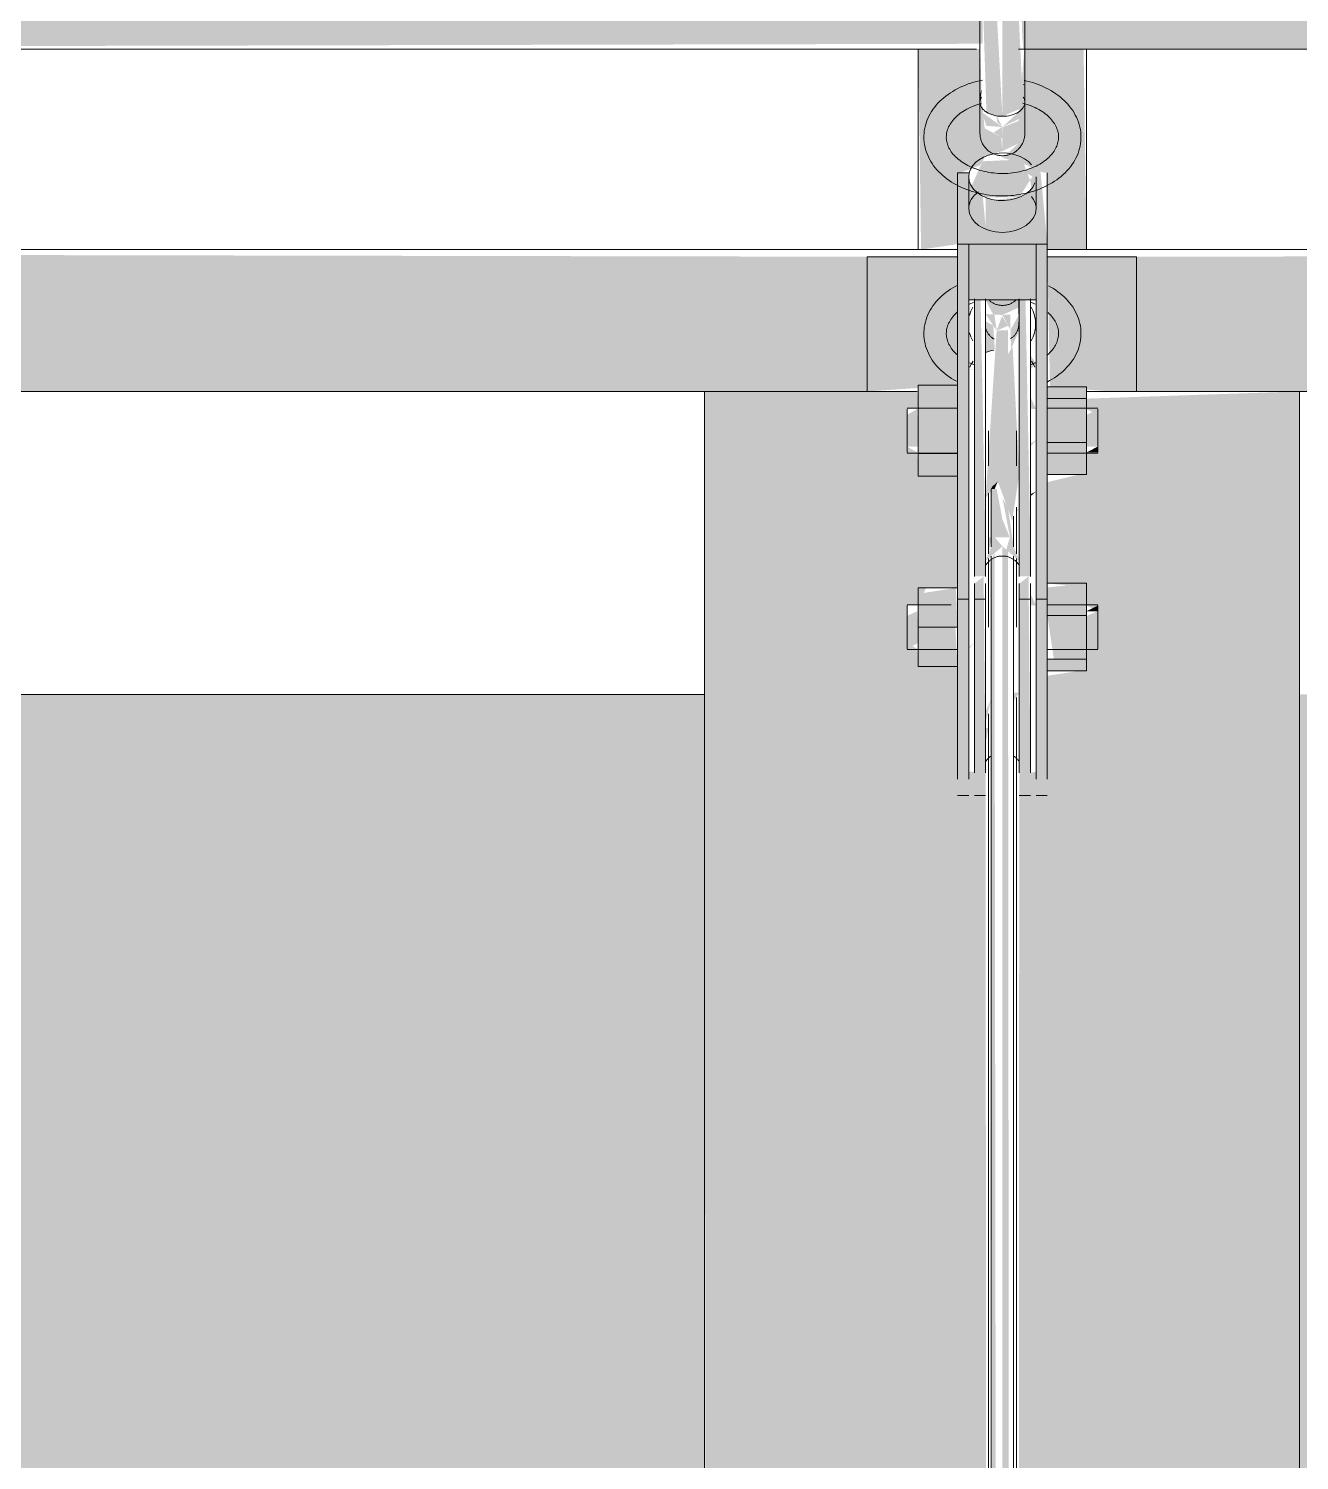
# Model space of a CAD drawing. Header units: inches. Extents: x -54880 to -186, y -132 to 853.
# Drawn here: x -25633.02 to -25618.86, y 269.47 to 285.42 of the extents above; entities that cross this region are included whole.
import ezdxf

# ---------------------------------------------------------------- set-up
doc = ezdxf.new("R2010")
doc.units = ezdxf.units.IN
doc.header["$MEASUREMENT"] = 0
doc.layers.add('M-HVAC-DUCT', color=70, linetype='Continuous', lineweight=9)
doc.layers.add('Q-SPCQ', color=91, linetype='Continuous', lineweight=9)

# ---------------------------------------------------------------- blocks, each defined once
blk = doc.blocks.new('Basketball_Backstop-Performance_Sports_Systems-3103-Ceiling_Hung - 27_-0_ to 27_-11 7_8_-652462-Section 13')
at = {"layer": 'Q-SPCQ'}
h = blk.add_hatch(color=256, dxfattribs=at)
h.paths.add_polyline_path([(-25596.346, 286.937), (-25596.169, 286.696), (-25596.044, 286.937), (-25596.294, 286.937)], flags=0)
h.paths.add_polyline_path([(-25622.044, 286.937), (-25622.169, 286.937), (-25622.104, 286.768)], flags=0)
h.paths.add_polyline_path([(-25647.952, 286.937), (-25647.992, 286.937), (-25647.992, 286.849)], flags=0)
h.paths.add_polyline_path([(-25622.385, 285.674), (-25622.419, 286.937), (-25647.952, 286.937), (-25647.934, 285.187), (-25622.391, 285.247), (-25622.386, 285.644)], flags=0)
h.paths.add_polyline_path([(-25621.992, 285.644), (-25622.169, 286.042), (-25622.346, 285.644), (-25622.072, 285.613), (-25622.044, 285.62)], flags=0)
h.paths.add_polyline_path([(-25603.677, 285.187), (-25596.353, 285.247), (-25596.379, 286.062), (-25596.41, 286.937), (-25622.044, 286.937), (-25621.966, 285.883), (-25621.948, 285.335), (-25621.937, 285.187), (-25612.317, 285.187)], flags=0)
h.paths.add_polyline_path([(-25592.169, 285.187), (-25592.169, 286.937), (-25595.952, 286.909), (-25595.934, 285.187), (-25595.037, 285.187)], flags=0)
h.paths.add_polyline_path([(-25648.346, 286.937), (-25648.164, 286.702), (-25648.044, 286.937), (-25648.294, 286.937)], flags=0)
h.paths.add_polyline_path([(-25648.404, 285.187), (-25648.353, 285.258), (-25648.38, 286.089), (-25648.41, 286.937), (-25652.169, 286.937), (-25652.169, 285.187)], flags=0)
h.paths.add_polyline_path([(-25622.169, 286.446), (-25622.294, 286.937), (-25622.385, 286.937), (-25622.186, 286.485)], flags=0)
for points in [[(-25622.169, 284.439), (-25622.233, 285.605), (-25622.385, 285.674), (-25622.347, 284.486), (-25622.266, 284.452)], [(-25622.169, 284.439), (-25621.937, 284.537), (-25621.992, 285.644), (-25622.169, 285.6), (-25622.169, 285.053)], [(-25621.231, 282.955), (-25621.265, 285.187), (-25621.925, 285.187), (-25621.99, 284.387), (-25622.169, 284.316), (-25622.169, 284.2), (-25621.932, 284.275), (-25621.99, 284.136), (-25622.169, 283.978), (-25621.893, 283.895), (-25621.844, 283.861), (-25621.706, 283.81), (-25621.669, 283.81), (-25621.669, 282.955), (-25621.232, 282.955)], [(-25621.94, 284.781), (-25621.923, 284.796), (-25621.94, 284.796)], [(-25622.415, 284.623), (-25622.398, 284.743), (-25622.415, 284.69)], [(-25621.844, 283.015), (-25621.669, 283.015), (-25621.743, 283.81), (-25621.833, 283.768), (-25621.862, 283.728), (-25621.844, 283.633), (-25621.981, 283.536), (-25621.981, 283.183), (-25622.266, 283.156), (-25622.356, 283.213), (-25622.39, 283.567), (-25622.531, 283.697), (-25622.544, 283.81), (-25622.669, 283.81), (-25622.669, 283.015), (-25621.981, 283.015)], [(-25622.169, 283.147), (-25621.981, 283.183), (-25621.981, 283.536), (-25622.266, 283.51), (-25622.356, 283.536), (-25622.356, 283.183), (-25622.266, 283.156)], [(-25622.669, 280.229), (-25622.544, 280.229), (-25622.544, 283.015), (-25622.669, 283.015), (-25622.669, 280.364)], [(-25621.794, 282.396), (-25621.794, 283.015), (-25622.544, 283.015), (-25622.544, 282.396)], [(-25621.669, 280.229), (-25621.669, 283.015), (-25621.794, 283.015), (-25621.794, 280.229)], [(-25622.481, 279.612), (-25622.356, 279.612), (-25622.412, 282.396), (-25622.481, 282.396), (-25622.481, 280)], [(-25621.856, 279.612), (-25621.912, 282.396), (-25621.981, 282.396), (-25621.981, 279.612)], [(-25623.106, 281.19), (-25622.669, 281.19), (-25622.669, 281.443), (-25623.106, 281.443)], [(-25621.231, 281.295), (-25621.231, 281.425), (-25621.669, 281.425), (-25621.669, 281.295)], [(-25621.669, 280.807), (-25621.231, 280.807), (-25621.231, 281.295), (-25621.669, 281.295)], [(-25623.106, 280.685), (-25622.669, 280.685), (-25622.669, 281.19), (-25623.106, 281.19)], [(-25621.669, 280.45), (-25621.231, 280.45), (-25621.231, 280.807), (-25621.669, 280.807)], [(-25623.106, 280.432), (-25622.669, 280.432), (-25622.669, 280.685), (-25623.106, 280.685)], [(-25621.106, 280.696), (-25621.106, 280.761), (-25621.231, 280.696)], [(-25622.255, 280.288), (-25622.221, 280.374), (-25622.285, 280.311), (-25622.298, 280.288)], [(-25622.544, 279.493), (-25622.544, 280.229), (-25622.669, 280.229), (-25622.669, 279.493)], [(-25621.856, 280.208), (-25621.794, 280.261), (-25621.856, 280.229)], [(-25621.669, 279.493), (-25621.669, 280.229), (-25621.794, 280.229), (-25621.794, 279.493)], [(-25622.481, 279.314), (-25622.356, 279.314), (-25622.356, 279.612), (-25622.481, 279.612)], [(-25621.981, 279.314), (-25621.856, 279.314), (-25621.856, 279.612), (-25621.981, 279.612)], [(-25622.669, 277.141), (-25622.544, 277.141), (-25622.544, 279.493), (-25622.669, 279.493), (-25622.669, 277.424)], [(-25621.794, 277.141), (-25621.669, 277.141), (-25621.669, 279.493), (-25621.794, 279.493), (-25621.794, 277.424)], [(-25622.356, 277.126), (-25622.378, 279.314), (-25622.481, 279.235), (-25622.481, 277.126)], [(-25621.856, 277.126), (-25621.878, 279.314), (-25621.981, 279.235), (-25621.981, 277.126)], [(-25621.669, 278.881), (-25621.231, 278.881), (-25621.231, 279.238), (-25621.669, 279.192), (-25621.669, 279.121)], [(-25622.669, 278.75), (-25622.687, 279.187), (-25623.106, 279.121), (-25623.106, 278.75)], [(-25621.106, 278.927), (-25621.106, 278.991), (-25621.231, 278.927)], [(-25622.669, 278.312), (-25622.693, 278.75), (-25623.106, 278.75), (-25623.106, 278.312)], [(-25622.044, 278.68), (-25622.018, 278.732), (-25622.044, 278.681)], [(-25621.231, 278.393), (-25621.231, 278.881), (-25621.669, 278.881), (-25621.596, 278.393)], [(-25621.669, 278.262), (-25621.231, 278.262), (-25621.231, 278.393), (-25621.669, 278.393)]]:
    blk.add_hatch(color=256, dxfattribs=at).paths.add_polyline_path(points, flags=0)
h = blk.add_hatch(color=256, dxfattribs=at)
h.paths.add_polyline_path([(-25622.169, 284.32), (-25622.233, 284.448), (-25622.228, 284.376), (-25622.175, 284.326)], flags=0)
h.paths.add_polyline_path([(-25622.169, 284.2), (-25622.175, 284.32), (-25622.266, 284.258), (-25622.182, 284.208)], flags=0)
h.paths.add_polyline_path([(-25623.074, 282.955), (-25622.669, 283.015), (-25622.638, 283.81), (-25622.415, 283.896), (-25622.356, 283.996), (-25622.169, 284.052), (-25622.182, 284.198), (-25622.356, 284.198), (-25622.399, 284.623), (-25622.416, 285.187), (-25623.106, 285.187), (-25623.075, 282.955)], flags=0)
h = blk.add_hatch(color=256, dxfattribs=at)
h.paths.add_polyline_path([(-25622.347, 284.167), (-25622.169, 284.2), (-25622.393, 284.32)], flags=0)
h.paths.add_polyline_path([(-25622.169, 284.32), (-25622.4, 284.486), (-25622.347, 284.333), (-25622.266, 284.327)], flags=0)
h = blk.add_hatch(color=256, dxfattribs=at)
h.paths.add_polyline_path([(-25622.169, 284.052), (-25621.955, 284.153), (-25621.925, 284.316), (-25622.169, 284.2)], flags=0)
h.paths.add_polyline_path([(-25622.169, 284.32), (-25621.929, 284.439), (-25621.992, 284.485), (-25622.072, 284.41)], flags=0)
h = blk.add_hatch(color=256, dxfattribs=at)
h.paths.add_polyline_path([(-25621.981, 283.536), (-25621.862, 283.728), (-25621.948, 283.958), (-25622.39, 283.938), (-25622.507, 283.676), (-25622.356, 283.536)], flags=0)
h.paths.add_polyline_path([(-25622.337, 283.721), (-25622.356, 283.821), (-25622.169, 283.766)], flags=0)
h = blk.add_hatch(color=256, dxfattribs=at)
h.paths.add_polyline_path([(-25622.337, 283.721), (-25622.169, 283.766), (-25622.39, 283.831)], flags=0)
h.paths.add_polyline_path([(-25621.759, 283.728), (-25621.727, 283.895), (-25621.948, 283.831)], flags=0)
h = blk.add_hatch(color=256, dxfattribs=at)
h.paths.add_polyline_path([(-25618.861, 281.375), (-25574.174, 281.375), (-25574.174, 282.955), (-25620.674, 282.875), (-25620.674, 281.375), (-25618.974, 281.375)], flags=0)
h.paths.add_polyline_path([(-25670.174, 281.375), (-25668.826, 281.423), (-25668.46, 282.133), (-25667.843, 282.607), (-25667.321, 282.838), (-25667.034, 282.955), (-25670.174, 282.955), (-25670.174, 281.423)], flags=0)
h.paths.add_polyline_path([(-25623.674, 281.375), (-25623.674, 282.875), (-25664.167, 282.955), (-25664.812, 281.375), (-25623.83, 281.375)], flags=0)
h.paths.add_polyline_path([(-25622.079, 282.059), (-25622.072, 281.848), (-25621.981, 282.059), (-25621.981, 282.237), (-25622.077, 282.064)], flags=0)
h.paths.add_polyline_path([(-25622.233, 282.052), (-25622.105, 282.107), (-25622.174, 282.212), (-25622.23, 282.059)], flags=0)
h.paths.add_polyline_path([(-25622.356, 281.808), (-25622.254, 281.844), (-25622.271, 282.109), (-25622.356, 282.157), (-25622.356, 281.835)], flags=0)
h.paths.add_polyline_path([(-25621.856, 281.928), (-25621.799, 282.125), (-25621.856, 281.937)], flags=0)
h.paths.add_polyline_path([(-25622.169, 282.226), (-25621.981, 282.312), (-25621.986, 282.396), (-25622.356, 282.39), (-25622.271, 282.232), (-25622.174, 282.227)], flags=0)
h = blk.add_hatch(color=256, dxfattribs=at)
h.paths.add_polyline_path([(-25623.674, 281.375), (-25622.669, 281.443), (-25622.669, 282.875), (-25623.674, 282.875), (-25623.674, 282.709)], flags=0)
h.paths.add_polyline_path([(-25620.674, 281.375), (-25620.674, 282.875), (-25621.669, 282.875), (-25621.639, 281.425), (-25620.957, 281.375)], flags=0)
h.paths.add_polyline_path([(-25622.483, 281.623), (-25622.481, 281.624), (-25622.544, 281.623)], flags=0)
h.paths.add_polyline_path([(-25621.856, 281.623), (-25621.794, 281.681), (-25621.856, 281.776)], flags=0)
h = blk.add_hatch(color=256, dxfattribs=at)
h.paths.add_polyline_path([(-25622.079, 282.059), (-25622.079, 282.231), (-25622.169, 282.226)], flags=0)
h.paths.add_polyline_path([(-25622.233, 282.052), (-25622.258, 282.231), (-25622.356, 282.237)], flags=0)
h.paths.add_polyline_path([(-25622.061, 279.931), (-25621.981, 280.452), (-25622.055, 281.875), (-25622.105, 281.793), (-25622.105, 282.058), (-25622.233, 282.052), (-25622.356, 280.187), (-25622.217, 280.364), (-25622.083, 280)], flags=0)
h = blk.add_hatch(color=256, dxfattribs=at)
h.paths.add_polyline_path([(-25625.126, 157.563), (-25622.294, 157.563), (-25622.294, 160.188), (-25625.39, 160.188), (-25625.374, 157.563)], flags=0)
h.paths.add_polyline_path([(-25620.718, 157.563), (-25618.958, 157.563), (-25618.974, 160.188), (-25622.044, 160.188), (-25622.044, 157.563), (-25620.957, 157.563)], flags=0)
h.paths.add_polyline_path([(-25622.356, 208.884), (-25622.294, 209.122), (-25622.356, 209.061)], flags=0)
h.paths.add_polyline_path([(-25623.323, 224.76), (-25623.656, 224.794), (-25623.479, 224.771)], flags=0)
h.paths.add_polyline_path([(-25625.486, 164.313), (-25622.294, 164.313), (-25622.356, 208.559), (-25622.481, 208.574), (-25622.544, 208.574), (-25622.669, 208.574), (-25622.669, 209.746), (-25623.106, 209.746), (-25623.117, 209.942), (-25623.231, 210.006), (-25623.231, 210.425), (-25623.106, 210.425), (-25623.031, 210.621), (-25622.669, 210.621), (-25622.669, 211.694), (-25622.544, 211.694), (-25622.544, 211.919), (-25622.669, 211.919), (-25622.611, 213.056), (-25622.356, 213.056), (-25622.325, 224.751), (-25625.486, 224.751), (-25625.486, 165.49)], flags=0)
h.paths.add_polyline_path([(-25618.861, 164.313), (-25618.936, 224.792), (-25619.937, 224.75), (-25622.013, 224.75), (-25621.948, 213.056), (-25621.669, 213.056), (-25621.669, 211.919), (-25621.794, 211.919), (-25621.794, 211.694), (-25621.669, 211.641), (-25621.669, 210.671), (-25621.231, 210.671), (-25621.231, 210.425), (-25621.106, 210.36), (-25621.106, 209.942), (-25621.231, 209.942), (-25621.317, 209.695), (-25621.669, 209.641), (-25621.669, 208.574), (-25621.794, 208.574), (-25621.856, 208.559), (-25621.981, 208.559), (-25622.044, 164.313), (-25618.894, 164.313)], flags=0)
h.paths.add_polyline_path([(-25622.544, 210.425), (-25622.481, 210.474), (-25622.544, 210.426)], flags=0)
h.paths.add_polyline_path([(-25622.356, 210.933), (-25622.325, 210.944), (-25622.356, 210.944)], flags=0)
h.paths.add_polyline_path([(-25622.013, 211.459), (-25621.981, 211.509), (-25622.013, 211.482)], flags=0)
h.paths.add_polyline_path([(-25622.611, 213.766), (-25622.544, 213.914), (-25622.39, 213.831), (-25622.544, 213.786)], flags=0)
h.paths.add_polyline_path([(-25621.025, 225.241), (-25620.869, 225.204), (-25620.957, 225.236)], flags=0)
h.paths.add_polyline_path([(-25619.801, 225.187), (-25618.861, 225.248), (-25618.861, 281.375), (-25621.231, 281.295), (-25621.231, 281.179), (-25621.106, 281.114), (-25621.106, 280.696), (-25621.231, 280.696), (-25621.317, 280.45), (-25621.669, 280.364), (-25621.669, 279.238), (-25621.231, 279.192), (-25621.231, 278.991), (-25621.106, 278.927), (-25621.106, 278.509), (-25621.231, 278.509), (-25621.317, 278.262), (-25621.669, 278.208), (-25621.669, 277.141), (-25621.794, 277.141), (-25621.856, 277.126), (-25621.981, 277.126), (-25622.013, 225.249), (-25619.832, 225.195)], flags=0)
h.paths.add_polyline_path([(-25622.356, 277.451), (-25622.325, 277.628), (-25622.356, 277.628)], flags=0)
h.paths.add_polyline_path([(-25623.656, 225.189), (-25622.325, 225.271), (-25622.356, 277.126), (-25622.481, 277.141), (-25622.544, 277.141), (-25622.669, 277.141), (-25622.669, 278.312), (-25623.106, 278.312), (-25623.117, 278.509), (-25623.231, 278.573), (-25623.231, 278.991), (-25623.106, 278.991), (-25623.02, 279.187), (-25622.669, 279.192), (-25622.669, 280.432), (-25623.106, 280.432), (-25623.117, 280.696), (-25623.231, 280.761), (-25623.231, 281.179), (-25623.106, 281.19), (-25623.117, 281.375), (-25625.486, 281.375), (-25625.448, 225.231), (-25624.853, 225.234), (-25623.559, 225.204)], flags=0)
h.paths.add_polyline_path([(-25622.544, 278.991), (-25622.481, 279.041), (-25622.544, 278.993)], flags=0)
h.paths.add_polyline_path([(-25621.856, 278.991), (-25621.794, 278.991), (-25621.856, 279.121)], flags=0)
h.paths.add_polyline_path([(-25622.356, 279.5), (-25622.32, 279.579), (-25622.356, 279.511)], flags=0)
h.paths.add_polyline_path([(-25622.018, 280.022), (-25621.981, 280.076), (-25622.018, 280.049)], flags=0)
h = blk.add_hatch(color=256, dxfattribs=at)
h.paths.add_polyline_path([(-25622.544, 281.179), (-25622.481, 281.229), (-25622.544, 281.18)], flags=0)
h.paths.add_polyline_path([(-25621.856, 281.179), (-25621.794, 281.179), (-25621.856, 281.312)], flags=0)
h = blk.add_hatch(color=256, dxfattribs=at)
h.paths.add_polyline_path([(-25621.106, 280.761), (-25621.106, 281.179), (-25621.231, 281.114), (-25621.231, 280.761)], flags=0)
h.paths.add_polyline_path([(-25621.856, 280.761), (-25621.794, 280.832), (-25621.856, 280.794)], flags=0)
h.paths.add_polyline_path([(-25623.117, 280.761), (-25623.106, 280.812), (-25623.117, 281.179), (-25623.231, 281.114), (-25623.231, 280.761)], flags=0)
h = blk.add_hatch(color=256, dxfattribs=at)
h.paths.add_polyline_path([(-25622.169, 210.929), (-25622.257, 279.574), (-25622.294, 279.489), (-25622.229, 210.944), (-25622.169, 210.929)], flags=0)
h.paths.add_polyline_path([(-25622.294, 279.643), (-25622.169, 279.952), (-25622.233, 280.288), (-25622.294, 280.288), (-25622.294, 279.749)], flags=0)
h = blk.add_hatch(color=256, dxfattribs=at)
h.paths.add_polyline_path([(-25622.169, 210.929), (-25622.044, 210.944), (-25622.107, 279.596), (-25622.169, 279.649), (-25622.169, 211.205)], flags=0)
h.paths.add_polyline_path([(-25622.044, 279.643), (-25622.107, 280.078), (-25622.169, 280.19), (-25622.081, 279.735), (-25622.044, 279.643)], flags=0)
h = blk.add_hatch(color=256, dxfattribs=at)
h.paths.add_polyline_path([(-25622.087, 279.749), (-25622.169, 279.951), (-25622.251, 279.749), (-25622.118, 279.749)], flags=0)
h.paths.add_polyline_path([(-25621.981, 279.489), (-25622.087, 279.749), (-25622.126, 279.612)], flags=0)
h.paths.add_polyline_path([(-25622.356, 279.489), (-25622.169, 279.649), (-25622.251, 279.749), (-25622.307, 279.612)], flags=0)
h = blk.add_hatch(color=256, dxfattribs=at)
h.paths.add_polyline_path([(-25622.304, 278.694), (-25622.304, 278.711), (-25622.304, 278.75)], flags=0)
h.paths.add_polyline_path([(-25622.32, 279.579), (-25622.294, 279.749), (-25622.32, 279.749)], flags=0)
h = blk.add_hatch(color=256, dxfattribs=at)
h.paths.add_polyline_path([(-25623.231, 278.509), (-25623.106, 278.573), (-25623.117, 278.927), (-25623.231, 278.875), (-25623.231, 278.533)], flags=0)
h.paths.add_polyline_path([(-25621.106, 278.509), (-25621.106, 278.927), (-25621.231, 278.875), (-25621.231, 278.509)], flags=0)
h.paths.add_polyline_path([(-25622.544, 278.509), (-25622.481, 278.573), (-25622.544, 278.525)], flags=0)
h = blk.add_hatch(color=256, dxfattribs=at)
h.paths.add_polyline_path([(-25622.356, 277.689), (-25622.294, 277.947), (-25622.356, 277.812)], flags=0)
h.paths.add_polyline_path([(-25622.044, 277.929), (-25621.981, 278.02), (-25622.044, 278.02)], flags=0)
for p, q in [((-25622.419, 285.749), (-25622.419, 284.604)), ((-25621.919, 284.588), (-25621.919, 285.749)), ((-25648.038, 285.187), (-25622.456, 285.187)), ((-25623.106, 285.187), (-25623.106, 282.955)), ((-25622.419, 285.187), (-25622.419, 284.595)), ((-25621.991, 285.187), (-25596.296, 285.187)), ((-25621.919, 284.789), (-25621.919, 285.187)), ((-25621.231, 282.955), (-25621.231, 285.187)), ((-25622.544, 283.81), (-25622.669, 283.81)), ((-25622.669, 283.81), (-25622.669, 283.015)), ((-25622.544, 283.766), (-25622.544, 283.412)), ((-25621.794, 283.412), (-25621.794, 283.766)), ((-25621.669, 283.81), (-25621.669, 283.015)), ((-25664.156, 282.955), (-25622.669, 282.955)), ((-25622.669, 282.875), (-25623.674, 282.875)), ((-25623.674, 282.875), (-25623.674, 281.375)), ((-25622.669, 280.229), (-25622.669, 283.015)), ((-25622.669, 283.015), (-25622.544, 283.015)), ((-25622.544, 283.015), (-25621.794, 283.015)), ((-25622.544, 283.015), (-25622.544, 280.229)), ((-25621.794, 280.229), (-25621.794, 283.015)), ((-25621.794, 283.015), (-25621.669, 283.015)), ((-25621.669, 283.015), (-25621.669, 280.229)), ((-25621.669, 282.955), (-25574.174, 282.955)), ((-25620.674, 282.875), (-25621.669, 282.875)), ((-25620.674, 281.375), (-25620.674, 282.875)), ((-25622.481, 279.612), (-25622.481, 282.408)), ((-25622.356, 282.408), (-25622.356, 279.612)), ((-25621.981, 279.612), (-25621.981, 282.408)), ((-25621.856, 282.408), (-25621.856, 279.612)), ((-25621.794, 282.396), (-25622.544, 282.396)), ((-25623.106, 281.19), (-25623.106, 281.443)), ((-25623.106, 281.443), (-25622.669, 281.443)), ((-25625.486, 281.375), (-25664.812, 281.375)), ((-25625.486, 281.375), (-25625.486, 224.989)), ((-25625.486, 281.375), (-25623.12, 281.375)), ((-25621.669, 281.425), (-25621.231, 281.425)), ((-25621.669, 281.295), (-25621.231, 281.295)), ((-25621.231, 281.425), (-25621.231, 281.295)), ((-25621.231, 281.295), (-25621.231, 280.807)), ((-25621.227, 281.375), (-25618.861, 281.375)), ((-25574.174, 281.375), (-25618.861, 281.375)), ((-25618.861, 225.045), (-25618.861, 281.375)), ((-25622.669, 281.187), (-25623.231, 281.187)), ((-25623.231, 280.761), (-25623.231, 281.179)), ((-25623.106, 280.685), (-25623.106, 281.19)), ((-25623.106, 281.19), (-25622.669, 281.19)), ((-25621.106, 281.187), (-25621.669, 281.187)), ((-25621.106, 281.179), (-25621.106, 280.761)), ((-25622.325, 280.937), (-25622.325, 280.545)), ((-25622.013, 280.547), (-25622.013, 280.937)), ((-25621.669, 280.807), (-25621.231, 280.807)), ((-25621.231, 280.807), (-25621.231, 280.45)), ((-25623.231, 280.696), (-25623.231, 280.761)), ((-25623.231, 280.687), (-25622.669, 280.687)), ((-25623.106, 280.432), (-25623.106, 280.685)), ((-25623.106, 280.685), (-25622.669, 280.685)), ((-25621.669, 280.687), (-25621.106, 280.687)), ((-25621.106, 280.761), (-25621.106, 280.696)), ((-25622.669, 280.432), (-25623.106, 280.432)), ((-25621.669, 280.45), (-25621.231, 280.45)), ((-25622.669, 279.482), (-25622.669, 280.229)), ((-25622.544, 280.229), (-25622.544, 279.482)), ((-25622.325, 280.241), (-25622.325, 279.566)), ((-25622.294, 280.288), (-25622.294, 279.643)), ((-25621.794, 279.482), (-25621.794, 280.229)), ((-25621.669, 280.229), (-25621.669, 279.482)), ((-25622.013, 279.566), (-25622.013, 280.087)), ((-25622.044, 279.643), (-25622.044, 279.987)), ((-25622.481, 279.314), (-25622.481, 279.612)), ((-25622.356, 279.612), (-25622.356, 279.314)), ((-25622.294, 279.542), (-25622.294, 210.741)), ((-25622.044, 210.741), (-25622.044, 279.542)), ((-25621.981, 279.314), (-25621.981, 279.612)), ((-25621.856, 279.612), (-25621.856, 279.314)), ((-25622.669, 277.058), (-25622.669, 279.495)), ((-25622.544, 279.495), (-25622.544, 277.058)), ((-25622.325, 279.515), (-25622.325, 278.75)), ((-25622.013, 278.75), (-25622.013, 279.515)), ((-25621.794, 277.058), (-25621.794, 279.495)), ((-25621.669, 279.495), (-25621.669, 277.058)), ((-25622.481, 277.126), (-25622.481, 279.235)), ((-25622.356, 279.235), (-25622.356, 277.126)), ((-25621.981, 277.126), (-25621.981, 279.235)), ((-25621.856, 279.235), (-25621.856, 277.126)), ((-25621.669, 279.238), (-25621.231, 279.238)), ((-25621.231, 279.238), (-25621.231, 278.881)), ((-25623.106, 278.75), (-25623.106, 279.187)), ((-25623.106, 279.187), (-25622.669, 279.187)), ((-25622.669, 279.062), (-25622.544, 279.062)), ((-25622.481, 279.062), (-25622.356, 279.062)), ((-25621.981, 279.062), (-25621.856, 279.062)), ((-25621.794, 279.062), (-25621.669, 279.062)), ((-25622.739, 279), (-25623.231, 279)), ((-25623.231, 278.927), (-25623.231, 278.991)), ((-25623.231, 278.509), (-25623.231, 278.927)), ((-25621.106, 279), (-25621.669, 279)), ((-25621.106, 278.991), (-25621.106, 278.927)), ((-25621.106, 278.927), (-25621.106, 278.509)), ((-25623.106, 278.312), (-25623.106, 278.75)), ((-25622.669, 278.75), (-25623.106, 278.75)), ((-25621.669, 278.881), (-25621.231, 278.881)), ((-25621.231, 278.881), (-25621.231, 278.393)), ((-25623.231, 278.5), (-25622.669, 278.5)), ((-25621.669, 278.5), (-25621.106, 278.5)), ((-25623.106, 278.312), (-25622.669, 278.312)), ((-25621.231, 278.393), (-25621.669, 278.393)), ((-25621.669, 278.262), (-25621.231, 278.262)), ((-25621.231, 278.393), (-25621.231, 278.262)), ((-25622.013, 211.459), (-25622.013, 277.965)), ((-25622.325, 277.783), (-25622.325, 210.936)), ((-25622.669, 276.875), (-25622.544, 276.875)), ((-25622.481, 276.875), (-25622.356, 276.875)), ((-25621.981, 276.875), (-25621.856, 276.875)), ((-25621.794, 276.875), (-25621.669, 276.875))]:
    blk.add_line(p, q, dxfattribs=at)
at = {"layer": 'Q-SPCQ', "flags": 128}
for points in [[(-25622.392, 284.842), (-25622.425, 284.835), (-25622.457, 284.827), (-25622.488, 284.819), (-25622.519, 284.809), (-25622.55, 284.799), (-25622.58, 284.787), (-25622.61, 284.775), (-25622.639, 284.762), (-25622.667, 284.748), (-25622.695, 284.733), (-25622.722, 284.717), (-25622.748, 284.701), (-25622.774, 284.683), (-25622.798, 284.665), (-25622.822, 284.646), (-25622.845, 284.626), (-25622.866, 284.606), (-25622.887, 284.584), (-25622.907, 284.562), (-25622.925, 284.539), (-25622.943, 284.516), (-25622.959, 284.492), (-25622.974, 284.467), (-25622.987, 284.442), (-25622.999, 284.416), (-25623.01, 284.389), (-25623.02, 284.362), (-25623.027, 284.335), (-25623.034, 284.307), (-25623.039, 284.279), (-25623.042, 284.251), (-25623.044, 284.223), (-25623.044, 284.208)], [(-25621.294, 284.208), (-25621.295, 284.236), (-25621.297, 284.264), (-25621.301, 284.292), (-25621.307, 284.32), (-25621.314, 284.348), (-25621.322, 284.375), (-25621.332, 284.402), (-25621.344, 284.428), (-25621.357, 284.453), (-25621.371, 284.479), (-25621.386, 284.503), (-25621.403, 284.527), (-25621.421, 284.55), (-25621.44, 284.573), (-25621.46, 284.594), (-25621.481, 284.615), (-25621.503, 284.635), (-25621.526, 284.655), (-25621.551, 284.674), (-25621.575, 284.691), (-25621.601, 284.708), (-25621.628, 284.725), (-25621.655, 284.74), (-25621.683, 284.754), (-25621.712, 284.768), (-25621.741, 284.781), (-25621.771, 284.793), (-25621.802, 284.803), (-25621.832, 284.814), (-25621.864, 284.823), (-25621.896, 284.831), (-25621.928, 284.838)], [(-25622.794, 284.208), (-25622.793, 284.222), (-25622.792, 284.236), (-25622.79, 284.25), (-25622.787, 284.265), (-25622.784, 284.279), (-25622.779, 284.293), (-25622.774, 284.307), (-25622.768, 284.322), (-25622.76, 284.336), (-25622.752, 284.35), (-25622.743, 284.364), (-25622.733, 284.379), (-25622.723, 284.393), (-25622.711, 284.407), (-25622.698, 284.42), (-25622.684, 284.434), (-25622.67, 284.447), (-25622.654, 284.46), (-25622.638, 284.473), (-25622.621, 284.485), (-25622.602, 284.497), (-25622.584, 284.509), (-25622.564, 284.52), (-25622.543, 284.53), (-25622.522, 284.54), (-25622.501, 284.55), (-25622.478, 284.559), (-25622.455, 284.567), (-25622.432, 284.575), (-25622.407, 284.582)], [(-25622.419, 284.595), (-25622.419, 284.566), (-25622.419, 284.537), (-25622.419, 284.51), (-25622.419, 284.483), (-25622.419, 284.458), (-25622.419, 284.434), (-25622.419, 284.412), (-25622.419, 284.391), (-25622.419, 284.371), (-25622.419, 284.353), (-25622.419, 284.336), (-25622.419, 284.32), (-25622.419, 284.306), (-25622.419, 284.294), (-25622.419, 284.283), (-25622.419, 284.273), (-25622.419, 284.266), (-25622.419, 284.259), (-25622.419, 284.255), (-25622.419, 284.252), (-25622.419, 284.25)], [(-25622.419, 284.25), (-25622.419, 284.251), (-25622.419, 284.253), (-25622.419, 284.257), (-25622.419, 284.263), (-25622.419, 284.27), (-25622.419, 284.279), (-25622.419, 284.289), (-25622.419, 284.301), (-25622.419, 284.314), (-25622.419, 284.329), (-25622.419, 284.345), (-25622.419, 284.363), (-25622.419, 284.382), (-25622.419, 284.403), (-25622.419, 284.425), (-25622.419, 284.448), (-25622.419, 284.472), (-25622.419, 284.498), (-25622.419, 284.525), (-25622.419, 284.553), (-25622.419, 284.583), (-25622.419, 284.595)], [(-25621.943, 284.585), (-25621.919, 284.578), (-25621.895, 284.571), (-25621.872, 284.563), (-25621.849, 284.555), (-25621.827, 284.545), (-25621.805, 284.536), (-25621.785, 284.525), (-25621.765, 284.515), (-25621.745, 284.503), (-25621.727, 284.492), (-25621.709, 284.48), (-25621.692, 284.467), (-25621.676, 284.454), (-25621.661, 284.441), (-25621.647, 284.428), (-25621.634, 284.414), (-25621.621, 284.4), (-25621.61, 284.386), (-25621.6, 284.372), (-25621.59, 284.358), (-25621.581, 284.344), (-25621.574, 284.329), (-25621.567, 284.315), (-25621.561, 284.301), (-25621.556, 284.286), (-25621.552, 284.272), (-25621.549, 284.258), (-25621.546, 284.244), (-25621.545, 284.23), (-25621.544, 284.216), (-25621.544, 284.208)], [(-25621.919, 284.595), (-25621.919, 284.566), (-25621.919, 284.537), (-25621.919, 284.51), (-25621.919, 284.483), (-25621.919, 284.458), (-25621.919, 284.434), (-25621.919, 284.412), (-25621.919, 284.391), (-25621.919, 284.371), (-25621.919, 284.353), (-25621.919, 284.336), (-25621.919, 284.32), (-25621.919, 284.306), (-25621.919, 284.294), (-25621.919, 284.283), (-25621.919, 284.273), (-25621.919, 284.266), (-25621.919, 284.259), (-25621.919, 284.255), (-25621.919, 284.252), (-25621.919, 284.25)], [(-25621.919, 284.25), (-25621.919, 284.251), (-25621.919, 284.253), (-25621.919, 284.257), (-25621.919, 284.263), (-25621.919, 284.27), (-25621.919, 284.279), (-25621.919, 284.289), (-25621.919, 284.301), (-25621.919, 284.314), (-25621.919, 284.329), (-25621.919, 284.345), (-25621.919, 284.363), (-25621.919, 284.382), (-25621.919, 284.403), (-25621.919, 284.425), (-25621.919, 284.448), (-25621.919, 284.472), (-25621.919, 284.498), (-25621.919, 284.525), (-25621.919, 284.553), (-25621.919, 284.583), (-25621.919, 284.595)], [(-25623.044, 284.208), (-25623.043, 284.18), (-25623.041, 284.151), (-25623.037, 284.123), (-25623.031, 284.096), (-25623.024, 284.068), (-25623.015, 284.041), (-25623.005, 284.014), (-25622.994, 283.988), (-25622.981, 283.962), (-25622.967, 283.937), (-25622.951, 283.913), (-25622.935, 283.889), (-25622.917, 283.866), (-25622.898, 283.843), (-25622.878, 283.822), (-25622.856, 283.801), (-25622.834, 283.78), (-25622.811, 283.761), (-25622.787, 283.742), (-25622.762, 283.724), (-25622.736, 283.707), (-25622.71, 283.691), (-25622.682, 283.676), (-25622.654, 283.661), (-25622.626, 283.648), (-25622.596, 283.635), (-25622.566, 283.623), (-25622.536, 283.612), (-25622.505, 283.602), (-25622.474, 283.593), (-25622.442, 283.585), (-25622.41, 283.578), (-25622.377, 283.571), (-25622.344, 283.566), (-25622.311, 283.561), (-25622.278, 283.558), (-25622.245, 283.555), (-25622.211, 283.553), (-25622.178, 283.553), (-25622.144, 283.553), (-25622.111, 283.554), (-25622.077, 283.556), (-25622.044, 283.559), (-25622.011, 283.563), (-25621.978, 283.568), (-25621.945, 283.574), (-25621.913, 283.581), (-25621.881, 283.588), (-25621.849, 283.597), (-25621.818, 283.607), (-25621.787, 283.617), (-25621.757, 283.629), (-25621.728, 283.641), (-25621.699, 283.654), (-25621.67, 283.668), (-25621.643, 283.683), (-25621.616, 283.699), (-25621.589, 283.715), (-25621.564, 283.732), (-25621.539, 283.751), (-25621.516, 283.77), (-25621.493, 283.79), (-25621.471, 283.81), (-25621.451, 283.831), (-25621.431, 283.853), (-25621.412, 283.876), (-25621.395, 283.9), (-25621.379, 283.924), (-25621.364, 283.949), (-25621.35, 283.974), (-25621.338, 284), (-25621.327, 284.026), (-25621.318, 284.053), (-25621.31, 284.081), (-25621.304, 284.108), (-25621.299, 284.136), (-25621.296, 284.164), (-25621.294, 284.193), (-25621.294, 284.208)], [(-25621.544, 284.208), (-25621.544, 284.194), (-25621.545, 284.18), (-25621.547, 284.165), (-25621.55, 284.151), (-25621.554, 284.137), (-25621.558, 284.123), (-25621.564, 284.108), (-25621.57, 284.094), (-25621.577, 284.08), (-25621.585, 284.065), (-25621.594, 284.051), (-25621.604, 284.037), (-25621.615, 284.023), (-25621.627, 284.009), (-25621.64, 283.995), (-25621.653, 283.982), (-25621.668, 283.969), (-25621.683, 283.955), (-25621.7, 283.943), (-25621.717, 283.93), (-25621.735, 283.919), (-25621.754, 283.907), (-25621.774, 283.896), (-25621.794, 283.885), (-25621.815, 283.875), (-25621.837, 283.866), (-25621.859, 283.857), (-25621.883, 283.849), (-25621.906, 283.841), (-25621.93, 283.834), (-25621.955, 283.828), (-25621.98, 283.822), (-25622.005, 283.817), (-25622.031, 283.813), (-25622.056, 283.809), (-25622.083, 283.807), (-25622.109, 283.804), (-25622.135, 283.803), (-25622.162, 283.803), (-25622.188, 283.803), (-25622.215, 283.804), (-25622.241, 283.805), (-25622.267, 283.808), (-25622.293, 283.811), (-25622.319, 283.815), (-25622.344, 283.819), (-25622.369, 283.825), (-25622.394, 283.831), (-25622.419, 283.837), (-25622.442, 283.845), (-25622.466, 283.853), (-25622.489, 283.861), (-25622.511, 283.87), (-25622.532, 283.88), (-25622.553, 283.89), (-25622.573, 283.901), (-25622.592, 283.912), (-25622.611, 283.924), (-25622.629, 283.936), (-25622.645, 283.949), (-25622.661, 283.961), (-25622.677, 283.975), (-25622.691, 283.988), (-25622.704, 284.002), (-25622.716, 284.015), (-25622.728, 284.029), (-25622.738, 284.044), (-25622.748, 284.058), (-25622.756, 284.072), (-25622.764, 284.086), (-25622.771, 284.101), (-25622.776, 284.115), (-25622.781, 284.129), (-25622.785, 284.144), (-25622.789, 284.158), (-25622.791, 284.172), (-25622.793, 284.186), (-25622.794, 284.2), (-25622.794, 284.208)], [(-25622.169, 284), (-25622.179, 284), (-25622.189, 284.001), (-25622.199, 284.002), (-25622.209, 284.003), (-25622.218, 284.005), (-25622.228, 284.007), (-25622.238, 284.01), (-25622.247, 284.013), (-25622.257, 284.016), (-25622.266, 284.02), (-25622.275, 284.024), (-25622.284, 284.028), (-25622.293, 284.033), (-25622.302, 284.038), (-25622.31, 284.044), (-25622.318, 284.049), (-25622.326, 284.056), (-25622.334, 284.062), (-25622.341, 284.069), (-25622.348, 284.076), (-25622.355, 284.083), (-25622.361, 284.091), (-25622.368, 284.099), (-25622.374, 284.107), (-25622.379, 284.115), (-25622.384, 284.123), (-25622.389, 284.132), (-25622.394, 284.141), (-25622.398, 284.15), (-25622.402, 284.159), (-25622.405, 284.169), (-25622.408, 284.178), (-25622.411, 284.188), (-25622.413, 284.198), (-25622.415, 284.208), (-25622.417, 284.217), (-25622.418, 284.227), (-25622.418, 284.237), (-25622.419, 284.247), (-25622.419, 284.25)], [(-25621.919, 284.25), (-25621.919, 284.24), (-25621.92, 284.23), (-25621.921, 284.22), (-25621.922, 284.21), (-25621.924, 284.2), (-25621.926, 284.191), (-25621.929, 284.181), (-25621.931, 284.171), (-25621.935, 284.162), (-25621.939, 284.153), (-25621.943, 284.144), (-25621.947, 284.135), (-25621.952, 284.126), (-25621.957, 284.117), (-25621.962, 284.109), (-25621.968, 284.101), (-25621.974, 284.093), (-25621.981, 284.085), (-25621.988, 284.078), (-25621.995, 284.071), (-25622.002, 284.064), (-25622.01, 284.057), (-25622.017, 284.051), (-25622.025, 284.045), (-25622.034, 284.04), (-25622.042, 284.034), (-25622.051, 284.03), (-25622.06, 284.025), (-25622.069, 284.021), (-25622.078, 284.017), (-25622.088, 284.014), (-25622.097, 284.01), (-25622.107, 284.008), (-25622.116, 284.006), (-25622.126, 284.004), (-25622.136, 284.002), (-25622.146, 284.001), (-25622.156, 284), (-25622.166, 284), (-25622.169, 284)], [(-25622.667, 282.56), (-25622.695, 282.545), (-25622.722, 282.53), (-25622.748, 282.513), (-25622.774, 282.496), (-25622.798, 282.478), (-25622.822, 282.459), (-25622.845, 282.439), (-25622.866, 282.418), (-25622.887, 282.397), (-25622.907, 282.375), (-25622.925, 282.352), (-25622.943, 282.328), (-25622.959, 282.304), (-25622.974, 282.28), (-25622.987, 282.254), (-25622.999, 282.228), (-25623.01, 282.202), (-25623.02, 282.175), (-25623.027, 282.148), (-25623.034, 282.12), (-25623.039, 282.092), (-25623.042, 282.064), (-25623.044, 282.036), (-25623.044, 282.02)], [(-25622.324, 282.396), (-25622.317, 282.39), (-25622.311, 282.384), (-25622.304, 282.379), (-25622.297, 282.374), (-25622.289, 282.369), (-25622.282, 282.364), (-25622.274, 282.36), (-25622.266, 282.356), (-25622.258, 282.352), (-25622.25, 282.348), (-25622.242, 282.345), (-25622.234, 282.342), (-25622.225, 282.34), (-25622.217, 282.338), (-25622.208, 282.336), (-25622.199, 282.335), (-25622.191, 282.334), (-25622.182, 282.333), (-25622.173, 282.333), (-25622.164, 282.333), (-25622.156, 282.333), (-25622.147, 282.334), (-25622.138, 282.335), (-25622.129, 282.336), (-25622.121, 282.338), (-25622.112, 282.34), (-25622.104, 282.343), (-25622.095, 282.345), (-25622.087, 282.348), (-25622.079, 282.352), (-25622.071, 282.356), (-25622.063, 282.36), (-25622.056, 282.364), (-25622.048, 282.369), (-25622.041, 282.374), (-25622.034, 282.379), (-25622.027, 282.384), (-25622.02, 282.39), (-25622.014, 282.396)], [(-25621.986, 282.236), (-25621.986, 282.25), (-25621.986, 282.265), (-25621.986, 282.28), (-25621.986, 282.296), (-25621.986, 282.312), (-25621.986, 282.329), (-25621.986, 282.347), (-25621.986, 282.365), (-25621.986, 282.384), (-25621.986, 282.403)], [(-25621.294, 282.02), (-25621.295, 282.049), (-25621.297, 282.077), (-25621.301, 282.105), (-25621.307, 282.133), (-25621.314, 282.16), (-25621.322, 282.187), (-25621.332, 282.214), (-25621.344, 282.24), (-25621.357, 282.266), (-25621.371, 282.291), (-25621.386, 282.316), (-25621.403, 282.339), (-25621.421, 282.363), (-25621.44, 282.385), (-25621.46, 282.407), (-25621.481, 282.428), (-25621.503, 282.448), (-25621.526, 282.467), (-25621.551, 282.486), (-25621.575, 282.504), (-25621.601, 282.521), (-25621.628, 282.537), (-25621.655, 282.552)], [(-25622.794, 282.02), (-25622.793, 282.035), (-25622.792, 282.049), (-25622.79, 282.063), (-25622.787, 282.077), (-25622.784, 282.091), (-25622.779, 282.106), (-25622.774, 282.12), (-25622.768, 282.134), (-25622.76, 282.148), (-25622.752, 282.163), (-25622.743, 282.177), (-25622.733, 282.191), (-25622.723, 282.205), (-25622.711, 282.219), (-25622.698, 282.233), (-25622.684, 282.246), (-25622.67, 282.26)], [(-25622.543, 282.343), (-25622.522, 282.353), (-25622.501, 282.362), (-25622.478, 282.371)], [(-25621.986, 282.389), (-25621.986, 282.37), (-25621.986, 282.352), (-25621.986, 282.334), (-25621.986, 282.317), (-25621.986, 282.3), (-25621.986, 282.284), (-25621.986, 282.269), (-25621.986, 282.254), (-25621.986, 282.24)], [(-25621.849, 282.367), (-25621.827, 282.358), (-25621.805, 282.348)], [(-25621.661, 282.254), (-25621.647, 282.24), (-25621.634, 282.227), (-25621.621, 282.213), (-25621.61, 282.199), (-25621.6, 282.185), (-25621.59, 282.17), (-25621.581, 282.156), (-25621.574, 282.142), (-25621.567, 282.128), (-25621.561, 282.113), (-25621.556, 282.099), (-25621.552, 282.085), (-25621.549, 282.071), (-25621.546, 282.056), (-25621.545, 282.042), (-25621.544, 282.028), (-25621.544, 282.02)], [(-25621.986, 282.125), (-25621.987, 282.118), (-25621.987, 282.11), (-25621.988, 282.103), (-25621.989, 282.095), (-25621.99, 282.088), (-25621.992, 282.08), (-25621.994, 282.073), (-25621.996, 282.066), (-25621.998, 282.059), (-25622.001, 282.052), (-25622.004, 282.045), (-25622.008, 282.038), (-25622.011, 282.032), (-25622.015, 282.025), (-25622.019, 282.019), (-25622.024, 282.013), (-25622.028, 282.007), (-25622.033, 282.001), (-25622.038, 281.996), (-25622.043, 281.99), (-25622.049, 281.985), (-25622.054, 281.98), (-25622.06, 281.976), (-25622.066, 281.971), (-25622.073, 281.967), (-25622.079, 281.963)], [(-25621.986, 282.149), (-25621.986, 282.143), (-25621.986, 282.137), (-25621.986, 282.133), (-25621.986, 282.13), (-25621.986, 282.127), (-25621.986, 282.126), (-25621.986, 282.125)], [(-25621.986, 282.125), (-25621.986, 282.125), (-25621.986, 282.127), (-25621.986, 282.129), (-25621.986, 282.132), (-25621.986, 282.136), (-25621.986, 282.141), (-25621.986, 282.147)], [(-25623.044, 282.02), (-25623.043, 281.992), (-25623.041, 281.964), (-25623.037, 281.936), (-25623.031, 281.908), (-25623.024, 281.881), (-25623.015, 281.853), (-25623.005, 281.827), (-25622.994, 281.8), (-25622.981, 281.775), (-25622.967, 281.75), (-25622.951, 281.725), (-25622.935, 281.701), (-25622.917, 281.678), (-25622.898, 281.656), (-25622.878, 281.634), (-25622.856, 281.613), (-25622.834, 281.593), (-25622.811, 281.573), (-25622.787, 281.555), (-25622.762, 281.537), (-25622.736, 281.52), (-25622.71, 281.504), (-25622.682, 281.488)], [(-25622.677, 281.787), (-25622.691, 281.8), (-25622.704, 281.814), (-25622.716, 281.828), (-25622.728, 281.842), (-25622.738, 281.856), (-25622.748, 281.87), (-25622.756, 281.885), (-25622.764, 281.899), (-25622.771, 281.913), (-25622.776, 281.927), (-25622.781, 281.942), (-25622.785, 281.956), (-25622.789, 281.97), (-25622.791, 281.984), (-25622.793, 281.999), (-25622.794, 282.013), (-25622.794, 282.02)], [(-25622.261, 281.959), (-25622.267, 281.962), (-25622.274, 281.966), (-25622.28, 281.97), (-25622.286, 281.975), (-25622.292, 281.979), (-25622.298, 281.984), (-25622.303, 281.989), (-25622.308, 281.994), (-25622.314, 282), (-25622.318, 282.006), (-25622.323, 282.011), (-25622.328, 282.017), (-25622.332, 282.024), (-25622.336, 282.03), (-25622.339, 282.037), (-25622.343, 282.043), (-25622.346, 282.05), (-25622.349, 282.057), (-25622.351, 282.064), (-25622.354, 282.071)], [(-25621.67, 281.48), (-25621.643, 281.495), (-25621.616, 281.511), (-25621.589, 281.528), (-25621.564, 281.545), (-25621.539, 281.563), (-25621.516, 281.582), (-25621.493, 281.602), (-25621.471, 281.623), (-25621.451, 281.644), (-25621.431, 281.666), (-25621.412, 281.689), (-25621.395, 281.712), (-25621.379, 281.736), (-25621.364, 281.761), (-25621.35, 281.787), (-25621.338, 281.813), (-25621.327, 281.839), (-25621.318, 281.866), (-25621.31, 281.893), (-25621.304, 281.921), (-25621.299, 281.949), (-25621.296, 281.977), (-25621.294, 282.005), (-25621.294, 282.02)], [(-25621.544, 282.02), (-25621.544, 282.006), (-25621.545, 281.992), (-25621.547, 281.978), (-25621.55, 281.964), (-25621.554, 281.949), (-25621.558, 281.935), (-25621.564, 281.921), (-25621.57, 281.907), (-25621.577, 281.892), (-25621.585, 281.878), (-25621.594, 281.864), (-25621.604, 281.85), (-25621.615, 281.836), (-25621.627, 281.822), (-25621.64, 281.808), (-25621.653, 281.794), (-25621.668, 281.781)], [(-25622.489, 281.674), (-25622.511, 281.683), (-25622.532, 281.692)], [(-25621.794, 281.698), (-25621.815, 281.688), (-25621.837, 281.678), (-25621.859, 281.67)], [(-25621.981, 279.437), (-25621.986, 279.445), (-25621.991, 279.452), (-25621.996, 279.459), (-25622.002, 279.466), (-25622.008, 279.472), (-25622.014, 279.479), (-25622.02, 279.485), (-25622.027, 279.491), (-25622.034, 279.496), (-25622.041, 279.501), (-25622.048, 279.506), (-25622.056, 279.511), (-25622.063, 279.515), (-25622.071, 279.519), (-25622.079, 279.523), (-25622.087, 279.527), (-25622.095, 279.53), (-25622.104, 279.533), (-25622.112, 279.535), (-25622.121, 279.537), (-25622.129, 279.539), (-25622.138, 279.54), (-25622.147, 279.541), (-25622.156, 279.542), (-25622.164, 279.542), (-25622.173, 279.542), (-25622.182, 279.542), (-25622.191, 279.541), (-25622.2, 279.54), (-25622.208, 279.539), (-25622.217, 279.537), (-25622.225, 279.535), (-25622.234, 279.532), (-25622.242, 279.53), (-25622.25, 279.527), (-25622.259, 279.523), (-25622.267, 279.519), (-25622.274, 279.515), (-25622.282, 279.511), (-25622.289, 279.506), (-25622.297, 279.501), (-25622.304, 279.496), (-25622.311, 279.491), (-25622.317, 279.485), (-25622.324, 279.479), (-25622.33, 279.472), (-25622.336, 279.466), (-25622.341, 279.459), (-25622.347, 279.452), (-25622.352, 279.445), (-25622.356, 279.437)], [(-25622.297, 277.314), (-25622.304, 277.309), (-25622.311, 277.303), (-25622.317, 277.297), (-25622.324, 277.291), (-25622.33, 277.285), (-25622.336, 277.278), (-25622.341, 277.272), (-25622.347, 277.265), (-25622.352, 277.257), (-25622.356, 277.25)], [(-25621.981, 277.25), (-25621.986, 277.257), (-25621.991, 277.265), (-25621.996, 277.272), (-25622.002, 277.278), (-25622.008, 277.285), (-25622.014, 277.291), (-25622.02, 277.297), (-25622.027, 277.303), (-25622.034, 277.309), (-25622.041, 277.314)]]:
    blk.add_lwpolyline(points, dxfattribs=at)
at = {"layer": 'Q-SPCQ'}
for start, end in [(150, 165), (0, 30), (330, 0), (195, 210)]:
    blk.add_arc((-25622.174, 282.125), 0.375, start, end, dxfattribs=at)
for centre, start_param, end_param in [((-25622.169, 283.766), 0.523599, 3.141593), ((-25622.169, 283.766), 3.141593, 6.021386), ((-25622.169, 283.412), 2.356194, 3.141593), ((-25622.169, 283.412), 0, 0.523599), ((-25622.169, 283.412), 3.141593, 6.283185), ((-25622.169, 281.578), 1.832596, 2.094395), ((-25622.169, 281.578), 2.617994, 2.879793), ((-25622.169, 281.578), 0.261799, 0.523599)]:
    blk.add_ellipse(centre, major_axis=(0.375, 0), ratio=0.707107, start_param=start_param, end_param=end_param, dxfattribs=at)
for points, knots in [([(-25622.169, 284.439), (-25622.202, 284.439), (-25622.268, 284.448), (-25622.338, 284.477), (-25622.379, 284.509), (-25622.402, 284.537), (-25622.416, 284.566), (-25622.422, 284.605), (-25622.413, 284.635), (-25622.401, 284.654)], [-1, -1, -1, -1, -0.875, -0.75, -0.6875, -0.625, -0.5625, -0.5, -0.375, -0.375, -0.375, -0.375]), ([(-25621.937, 284.654), (-25621.931, 284.645), (-25621.922, 284.625), (-25621.916, 284.585), (-25621.931, 284.536), (-25621.986, 284.483), (-25622.07, 284.448), (-25622.136, 284.439), (-25622.169, 284.439)], [-0.625, -0.625, -0.625, -0.625, -0.5625, -0.5, -0.375, -0.25, -0.125, 0, 0, 0, 0])]:
    blk.add_open_spline(points, degree=3, knots=knots, dxfattribs=at)
for points in [[(-25622.415, 284.568), (-25622.42, 284.586), (-25622.42, 284.605), (-25622.415, 284.623)], [(-25621.923, 284.623), (-25621.918, 284.605), (-25621.918, 284.586), (-25621.923, 284.568)]]:
    blk.add_open_spline(points, degree=3, dxfattribs=at)

msp = doc.modelspace()

# ---------------------------------------------------------------- hatches: boundary and pattern name
at = {"layer": 'M-HVAC-DUCT'}
h = msp.add_hatch(color=256, dxfattribs=at)
h.paths.add_polyline_path([(-25804.35718, 264), (-25799.97942, 264), (-25804.35718, 270.01844), (-25804.35718, 266.43107)], flags=0)
h.paths.add_polyline_path([(-25672.79543, 264), (-25661.21675, 264), (-25665.68151, 278), (-25670.69491, 278), (-25689.22025, 264)], flags=0)
h.paths.add_polyline_path([(-25657.94548, 264), (-25625.48642, 264), (-25625.48642, 278), (-25662.41025, 278), (-25658.6402, 266.1784)], flags=0)
h.paths.add_polyline_path([(-25689.6349, 264), (-25671.10956, 278), (-25804.35718, 278), (-25804.35718, 270.54969), (-25799.59299, 264), (-25690.07506, 264)], flags=0)
h.paths.add_polyline_path([(-24402.35718, 264), (-24402.35718, 278), (-24675.58089, 277.95855), (-24682.85229, 264), (-24428.66243, 264)], flags=0)
h.paths.add_polyline_path([(-25618.86142, 264), (-25586.39731, 264.01585), (-25581.9376, 278), (-25618.86142, 278), (-25618.86142, 266.10942)], flags=0)
h.paths.add_polyline_path([(-25577.73587, 264), (-24995.64935, 264), (-25000.11412, 278), (-25578.66633, 278), (-25583.1311, 264), (-25580.5816, 264)], flags=0)
h.paths.add_polyline_path([(-24992.37809, 264), (-24959.91903, 264), (-24959.91903, 278), (-24996.84286, 278), (-24992.70455, 265.02367)], flags=0)
h.paths.add_polyline_path([(-24953.29403, 264), (-24920.83497, 264), (-24916.3702, 278), (-24953.29403, 277.91642), (-24953.29403, 264.95533)], flags=0)
h.paths.add_polyline_path([(-24917.56371, 264), (-24889.5602, 264), (-24908.08554, 278), (-24913.12365, 277.92251), (-24917.27896, 264.89288)], flags=0)
h.paths.add_polyline_path([(-24684.96644, 264), (-24677.67345, 278), (-24755.39819, 277.94644), (-24755.79649, 264), (-24705.13643, 264)], flags=0)
h.paths.add_polyline_path([(-24889.14555, 264), (-24779.18746, 264), (-24769.48372, 277.34047), (-24769.79785, 277.68934), (-24770.07634, 278), (-24907.56947, 277.92336), (-24890.26505, 264.84603)], flags=0)
h.paths.add_polyline_path([(-24778.80103, 264), (-24763.07773, 264), (-24763.07773, 278), (-24766.59578, 277.92271), (-24766.77002, 277.62314), (-24767.32773, 277.1262), (-24768.11347, 276.89498), (-24768.59114, 276.91791), (-24769.01523, 277.04701), (-24769.25315, 277.1262), (-24778.32682, 264.65193)], flags=0)

# ---------------------------------------------------------------- linework, layer by layer
msp.add_line((-25625.48412, 278), (-25662.41025, 278), dxfattribs=at)

# ---------------------------------------------------------------- block references
at = {"layer": 'Q-SPCQ'}
msp.add_blockref('Basketball_Backstop-Performance_Sports_Systems-3103-Ceiling_Hung - 27_-0_ to 27_-11 7_8_-652462-Section 13', (0, 0), dxfattribs=at)

doc.saveas('drawing.dxf')
